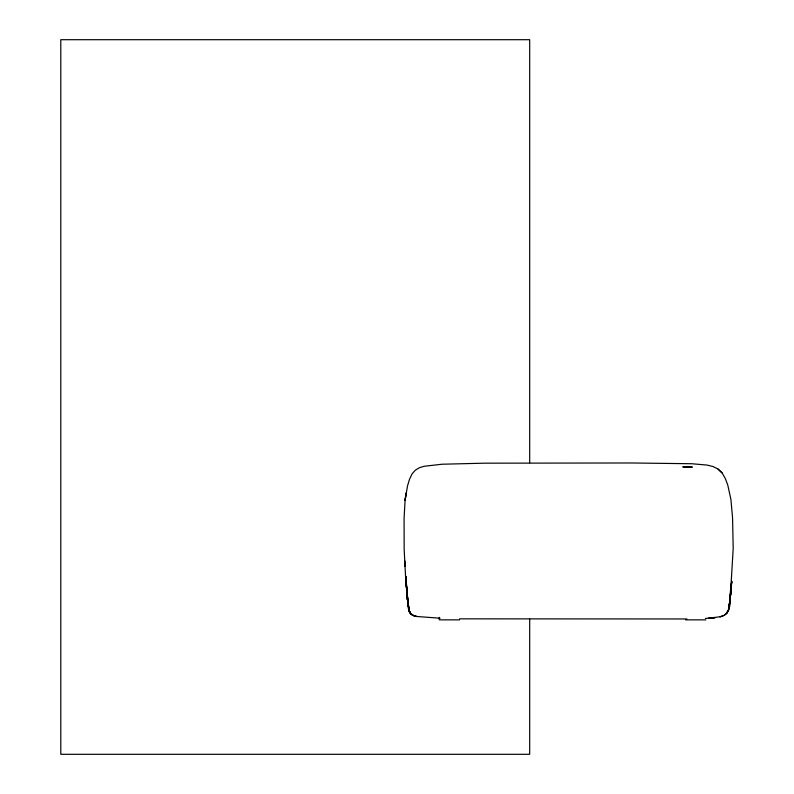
<?xml version="1.0" encoding="UTF-8"?>
<svg xmlns="http://www.w3.org/2000/svg" width="794" height="794" viewBox="0 0 794 794"><rect width="100%" height="100%" fill="white"/><g stroke="black" fill="none" stroke-linecap="round" stroke-linejoin="round"><path stroke-width="1.19" d="M409.466 611.301L410.736 613.544L412.9 615.281L416.255 616.432L412.562 615.271L410.379 613.534L409.118 611.261L405.823 581.754L404.156 549.18L404.077 518.532L405.089 500.26L407.501 485.968L409.486 479.338L412.096 473.839L415.421 470.108L419.431 467.716L424.115 466.286L441.99 464.232L484.33 463.18L632.014 462.981L691.753 463.736L707.126 465.076L713.101 466.574L718.074 469.085L722.113 472.966L725.319 478.514L727.79 485.164L730.917 499.416L732.554 517.698L733.199 548.426L730.182 598.924L731.185 586.478C728.664 595.49 733.338 609.395 724.148 615.429C714.352 618.377 724.932 616.025 726.331 613.544M731.314 586.349L730.966 590.925L731.671 581.416L730.937 590.994L731.701 581.397L728.991 608.254L726.679 613.524M730.927 591.014L731.234 586.429M729.339 605.455L730.917 591.034L729.805 602.309L730.202 598.884M730.123 598.914L730.897 591.044L730.113 598.904M729.428 605.256L729.081 608.144M730.014 600.026L729.299 605.544L730.014 600.046L729.22 604.482M729.696 602.408L729.914 600.036M728.574 608.541L728.892 606.547M728.991 608.254L728.237 611.023M720.257 616.779L705.409 618.476M412.592 615.281L410.419 613.544M686.879 618.963L459.587 618.844M459.607 619.856L439.281 619.856L439.281 617.385M685.54 619.856L705.856 619.856M440.084 618.218L416.026 616.432M718.074 469.105L722.113 472.946M408.781 608.651L409.238 610.417M406.994 594.249L405.803 576.702L407.411 599.043L409.208 611.301L406.965 595.252L405.774 576.692L408.483 608.641L410.468 613.544L408.503 608.611L405.794 576.702M408.364 605.683L407.431 599.023L409.228 611.301L407.481 599.023M406.032 581.774L408.166 605.683L406.965 595.252M408.185 605.683L406.627 591.133M529.687 462.753L529.687 39.7L60.791 39.7L60.791 754.3L529.687 754.3L529.687 619.072M729.22 606.358L728.952 608.393L729.21 606.437M406.062 493.153L405.099 500.26L406.062 493.153M727.284 611.995L726.312 613.544L727.274 611.995M708.675 618.298L715.007 617.722L708.675 618.298M412.9 615.281L416.215 616.432L412.9 615.281M692.16 467.11L682.959 466.882L692.16 467.11M404.89 566.102L404.593 560.653L404.88 566.102"/></g></svg>
